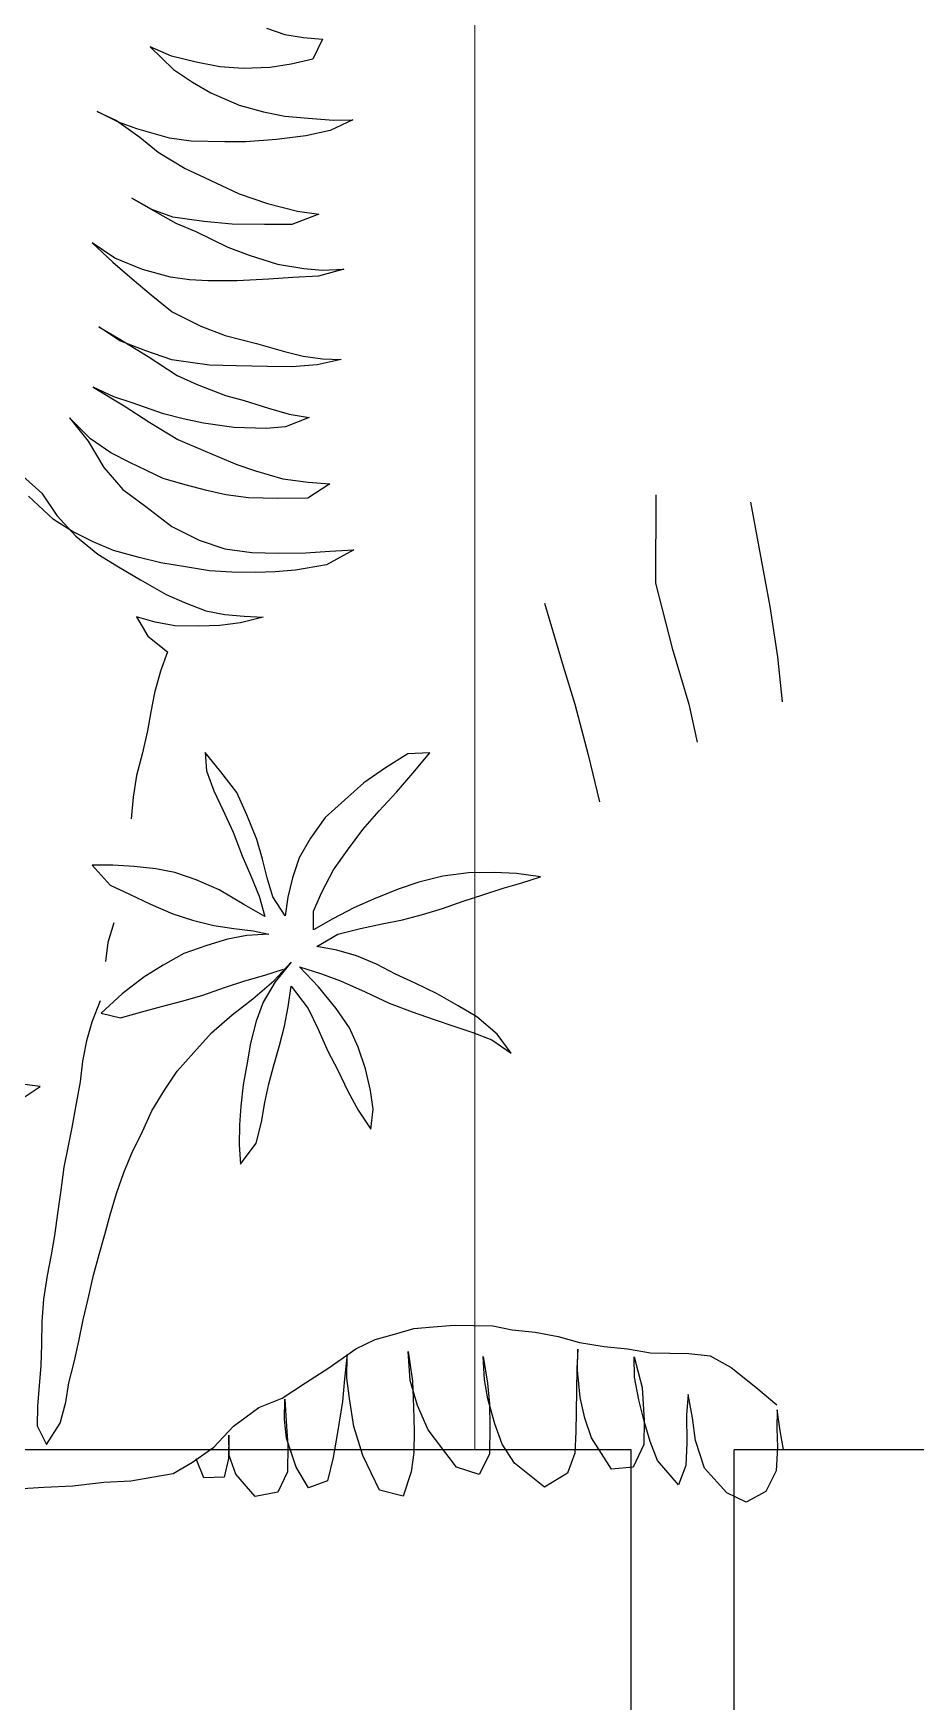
# Model space of a CAD drawing. Header units: metres. Extents: x -58 to 722, y -1100 to 345.
# Drawn here: x 28.6363 to 28.8504, y 109.6404 to 110.0452 of the extents above; entities that cross this region are included whole.
import ezdxf

# ---------------------------------------------------------------- set-up
doc = ezdxf.new("R2010")
doc.units = ezdxf.units.M
doc.header["$MEASUREMENT"] = 0
doc.layers.add('FSR_ARQ_005VEGETACION', color=64, linetype='Continuous')
doc.layers.add('FSR_ARQ_29PERFILES ACERO', color=143, linetype='Continuous')
doc.layers.add('FSR_ARQ_013VENTANAS', color=4, linetype='Continuous', lineweight=5)

# ---------------------------------------------------------------- blocks, each defined once
blk = doc.blocks.new('arbustos 01')
at = {"layer": 'FSR_ARQ_005VEGETACION', "color": 103}
for p, q in [((188.4656, -31.70071), (188.4606, -31.70245)), ((188.45559, -31.70324), (188.45045, -31.70367)), ((188.45045, -31.70367), (188.45304, -31.70913)), ((188.4606, -31.70245), (188.45559, -31.70324)), ((188.45304, -31.70913), (188.45891, -31.71048)), ((188.47817, -31.71118), (188.48449, -31.7099)), ((188.48449, -31.7099), (188.49116, -31.70825)), ((188.49698, -31.70578), (188.49061, -31.71185)), ((188.49116, -31.70825), (188.49698, -31.70578)), ((188.45891, -31.71048), (188.46455, -31.71136)), ((188.46455, -31.71136), (188.47184, -31.71162)), ((188.47184, -31.71162), (188.47817, -31.71118)), ((188.49061, -31.71185), (188.48552, -31.71526)), ((188.48054, -31.7182), (188.47293, -31.72153)), ((188.48552, -31.71526), (188.48054, -31.7182)), ((188.46638, -31.72329), (188.46066, -31.72445)), ((188.47293, -31.72153), (188.46638, -31.72329)), ((188.50551, -31.72611), (188.51121, -31.72316)), ((188.51121, -31.72316), (188.50598, -31.72562)), ((188.44752, -31.72558), (188.44226, -31.72541)), ((188.44226, -31.72541), (188.4484, -31.72832)), ((188.45433, -31.72501), (188.44752, -31.72558)), ((188.46066, -31.72445), (188.45433, -31.72501)), ((188.4917, -31.73036), (188.50051, -31.72785)), ((188.50598, -31.72562), (188.49971, -31.73013)), ((188.50051, -31.72785), (188.50551, -31.72611)), ((188.4484, -31.72832), (188.45499, -31.72978)), ((188.45499, -31.72978), (188.4629, -31.73075)), ((188.4629, -31.73075), (188.47115, -31.73136)), ((188.47115, -31.73136), (188.47677, -31.7314)), ((188.47677, -31.7314), (188.48585, -31.73116)), ((188.48585, -31.73116), (188.4917, -31.73036)), ((188.49971, -31.73013), (188.49474, -31.73414)), ((188.49474, -31.73414), (188.48751, -31.73855)), ((188.48751, -31.73855), (188.48074, -31.74175)), ((188.4729, -31.74544), (188.46528, -31.74805)), ((188.48074, -31.74175), (188.4729, -31.74544)), ((188.45718, -31.75008), (188.45145, -31.75087)), ((188.46528, -31.74805), (188.45718, -31.75008)), ((188.49496, -31.75052), (188.48998, -31.75334)), ((188.49079, -31.75165), (188.4965, -31.74966)), ((188.50184, -31.7466), (188.49496, -31.75052)), ((188.4965, -31.74966), (188.50184, -31.7466)), ((188.45145, -31.75087), (188.45878, -31.75364)), ((188.45878, -31.75364), (188.46608, -31.75366)), ((188.46608, -31.75366), (188.4748, -31.75354)), ((188.4748, -31.75354), (188.48244, -31.75284)), ((188.48244, -31.75284), (188.49079, -31.75165)), ((188.48998, -31.75334), (188.48463, -31.75556)), ((188.48463, -31.75556), (188.47596, -31.75974)), ((188.50648, -31.76279), (188.51253, -31.75865)), ((188.51253, -31.75865), (188.50698, -31.76386)), ((188.47025, -31.76197), (188.46263, -31.76435)), ((188.47596, -31.75974), (188.47025, -31.76197)), ((188.49899, -31.76577), (188.50648, -31.76279)), ((188.50698, -31.76386), (188.50178, -31.76836)), ((188.45046, -31.76595), (188.44472, -31.76567)), ((188.44472, -31.76567), (188.45156, -31.7676)), ((188.45548, -31.76552), (188.45046, -31.76595)), ((188.45156, -31.7676), (188.4585, -31.76799)), ((188.46263, -31.76435), (188.45548, -31.76552)), ((188.4585, -31.76799), (188.46496, -31.76838)), ((188.46496, -31.76838), (188.47345, -31.76886)), ((188.48134, -31.76887), (188.48636, -31.76857)), ((188.48636, -31.76857), (188.49149, -31.7679)), ((188.49149, -31.7679), (188.49899, -31.76577)), ((188.50178, -31.76836), (188.4967, -31.77261)), ((188.47345, -31.76886), (188.48134, -31.76887)), ((188.4967, -31.77261), (188.49102, -31.77723)), ((188.49102, -31.77723), (188.4833, -31.78104)), ((188.4833, -31.78104), (188.47676, -31.78364)), ((188.50511, -31.78505), (188.5108, -31.78126)), ((188.5108, -31.78126), (188.50558, -31.78432)), ((188.46831, -31.78579), (188.46068, -31.78792)), ((188.47676, -31.78364), (188.46831, -31.78579)), ((188.50558, -31.78432), (188.49752, -31.78922)), ((188.4981, -31.78777), (188.50511, -31.78505)), ((188.45043, -31.78985), (188.44541, -31.79004)), ((188.44541, -31.79004), (188.45189, -31.79151)), ((188.45568, -31.78919), (188.45043, -31.78985)), ((188.46068, -31.78792), (188.45568, -31.78919)), ((188.48094, -31.79159), (188.48607, -31.79092)), ((188.48607, -31.79092), (188.49108, -31.79014)), ((188.49752, -31.78922), (188.4897, -31.79434)), ((188.49108, -31.79014), (188.4981, -31.78777)), ((188.45189, -31.79151), (188.45871, -31.79201)), ((188.45871, -31.79201), (188.46528, -31.79192)), ((188.46528, -31.79192), (188.47377, -31.79181)), ((188.47377, -31.79181), (188.48094, -31.79159)), ((188.4897, -31.79434), (188.48423, -31.79681)), ((188.47662, -31.79978), (188.47162, -31.80116)), ((188.48423, -31.79681), (188.47662, -31.79978)), ((188.50175, -31.80171), (188.50675, -31.80009)), ((188.51234, -31.7975), (188.50392, -31.80252)), ((188.50675, -31.80009), (188.51234, -31.7975)), ((188.46507, -31.80316), (188.45948, -31.80479)), ((188.47162, -31.80116), (188.46507, -31.80316)), ((188.49331, -31.80469), (188.50175, -31.80171)), ((188.50392, -31.80252), (188.49704, -31.80703)), ((188.45948, -31.80479), (188.45411, -31.8057)), ((188.45411, -31.8057), (188.46048, -31.80825)), ((188.46048, -31.80825), (188.46563, -31.80866)), ((188.46563, -31.80866), (188.47435, -31.80842)), ((188.47435, -31.80842), (188.48258, -31.80723)), ((188.48258, -31.80723), (188.48807, -31.80608)), ((188.48807, -31.80608), (188.49331, -31.80469)), ((188.49704, -31.80703), (188.48946, -31.81168)), ((188.513, -31.81148), (188.51866, -31.80578)), ((188.51866, -31.80578), (188.51361, -31.81207)), ((188.48946, -31.81168), (188.48209, -31.81477)), ((188.50756, -31.81526), (188.513, -31.81148)), ((188.51361, -31.81207), (188.5094, -31.81918)), ((188.48209, -31.81477), (188.47353, -31.81835)), ((188.49342, -31.82214), (188.50245, -31.81784)), ((188.50245, -31.81784), (188.50756, -31.81526)), ((188.46115, -31.82222), (188.45435, -31.82315)), ((188.46853, -31.82009), (188.46115, -31.82222)), ((188.47353, -31.81835), (188.46853, -31.82009)), ((188.48747, -31.8239), (188.49342, -31.82214)), ((188.5094, -31.81918), (188.50434, -31.8251)), ((188.53131, -31.82151), (188.52611, -31.82612)), ((188.45435, -31.82315), (188.4485, -31.82359)), ((188.4485, -31.82359), (188.45441, -31.82746)), ((188.47042, -31.82736), (188.47651, -31.82656)), ((188.47651, -31.82656), (188.48163, -31.82541)), ((188.48163, -31.82541), (188.48747, -31.8239)), ((188.50434, -31.8251), (188.49807, -31.82973)), ((188.52611, -31.82612), (188.52213, -31.83215)), ((188.52298, -31.83322), (188.52971, -31.82691)), ((188.45441, -31.82746), (188.46254, -31.82758)), ((188.46254, -31.82758), (188.47042, -31.82736)), ((188.49807, -31.82973), (188.49109, -31.83509)), ((188.49109, -31.83509), (188.48373, -31.83877)), ((188.52213, -31.83215), (188.51695, -31.83772)), ((188.51788, -31.8364), (188.52298, -31.83322)), ((188.48373, -31.83877), (188.47683, -31.84114)), ((188.50684, -31.84157), (188.5123, -31.83922)), ((188.51695, -31.83772), (188.51103, -31.84259)), ((188.5123, -31.83922), (188.51788, -31.8364)), ((188.4485, -31.84176), (188.44204, -31.84137)), ((188.44204, -31.84137), (188.44939, -31.84545)), ((188.45496, -31.84215), (188.4485, -31.84176)), ((188.46238, -31.84229), (188.45496, -31.84215)), ((188.46955, -31.84207), (188.46238, -31.84229)), ((188.47683, -31.84114), (188.46955, -31.84207)), ((188.48741, -31.84601), (188.49409, -31.84485)), ((188.49409, -31.84485), (188.49993, -31.84345)), ((188.49993, -31.84345), (188.50684, -31.84157)), ((188.51103, -31.84259), (188.50546, -31.84601)), ((188.44939, -31.84545), (188.45778, -31.8469)), ((188.45778, -31.8469), (188.46328, -31.8473)), ((188.46328, -31.8473), (188.46843, -31.84747)), ((188.46843, -31.84747), (188.47488, -31.84738)), ((188.47488, -31.84738), (188.48097, -31.84706)), ((188.48097, -31.84706), (188.48741, -31.84601))]:
    blk.add_line(p, q, dxfattribs=at)
at = {"layer": 'FSR_ARQ_005VEGETACION', "color": 104}
for p, q in [((188.36064, -31.82655), (188.36066, -31.85034)), ((188.33511, -31.82851), (188.3299, -31.85665)), ((188.49953, -31.84944), (188.49265, -31.85347)), ((188.50546, -31.84601), (188.49953, -31.84944)), ((188.36066, -31.85034), (188.35621, -31.86787)), ((188.49265, -31.85347), (188.48766, -31.85557)), ((188.3299, -31.85665), (188.32778, -31.87025)), ((188.39058, -31.85579), (188.38562, -31.87276)), ((188.48195, -31.8578), (188.47683, -31.85883)), ((188.48766, -31.85557), (188.48195, -31.8578)), ((188.47157, -31.85926), (188.46644, -31.85957)), ((188.46644, -31.85957), (188.47255, -31.86104)), ((188.47683, -31.85883), (188.47157, -31.85926)), ((188.47255, -31.86104), (188.47818, -31.8618)), ((188.47818, -31.8618), (188.48392, -31.86196)), ((188.48392, -31.86196), (188.49026, -31.86187)), ((188.49026, -31.86187), (188.49562, -31.86085)), ((188.49562, -31.86085), (188.50063, -31.85946)), ((188.50063, -31.85946), (188.49759, -31.86464)), ((188.49759, -31.86464), (188.49227, -31.8689)), ((188.32778, -31.87025), (188.32659, -31.88238)), ((188.35621, -31.86787), (188.3517, -31.88299)), ((188.49227, -31.8689), (188.49413, -31.87406)), ((188.38562, -31.87276), (188.38246, -31.883)), ((188.49413, -31.87406), (188.49576, -31.8799)), ((188.49576, -31.8799), (188.49679, -31.88503)), ((188.3517, -31.88299), (188.3495, -31.8932)), ((188.38246, -31.883), (188.37889, -31.89664)), ((188.49679, -31.88503), (188.49769, -31.89015)), ((188.49769, -31.89015), (188.4991, -31.89647)), ((188.37889, -31.89664), (188.37578, -31.9093)), ((188.42612, -31.90158), (188.42158, -31.89613)), ((188.42158, -31.89613), (188.42748, -31.89642)), ((188.42748, -31.89642), (188.43348, -31.90018)), ((188.47787, -31.90125), (188.48214, -31.89599)), ((188.48214, -31.89599), (188.48177, -31.90101)), ((188.4991, -31.89647), (188.50061, -31.90219)), ((188.43053, -31.90673), (188.42612, -31.90158)), ((188.43348, -31.90018), (188.4393, -31.90419)), ((188.47361, -31.90682), (188.47787, -31.90125)), ((188.48177, -31.90101), (188.47974, -31.90637)), ((188.50061, -31.90219), (188.50152, -31.90803)), ((188.43518, -31.91175), (188.43053, -31.90673)), ((188.4393, -31.90419), (188.44457, -31.90889)), ((188.47084, -31.91287), (188.47361, -31.90682)), ((188.47974, -31.90637), (188.47733, -31.91148)), ((188.50152, -31.90803), (188.50208, -31.91388)), ((188.43959, -31.91683), (188.43518, -31.91175)), ((188.44457, -31.90889), (188.44977, -31.91353)), ((188.47733, -31.91148), (188.47456, -31.91753)), ((188.4437, -31.92235), (188.43959, -31.91683)), ((188.44977, -31.91353), (188.45375, -31.91912)), ((188.46814, -31.91948), (188.47084, -31.91287)), ((188.45375, -31.91912), (188.45674, -31.92447)), ((188.46666, -31.92477), (188.46814, -31.91948)), ((188.47456, -31.91753), (188.47217, -31.92389)), ((188.44749, -31.92763), (188.4437, -31.92235)), ((188.45674, -31.92447), (188.45855, -31.92984)), ((188.46537, -31.92981), (188.46666, -31.92477)), ((188.47217, -31.92389), (188.46982, -31.92931)), ((188.39167, -31.92957), (188.39816, -31.92861)), ((188.39671, -31.93117), (188.39167, -31.92957)), ((188.39816, -31.92861), (188.40423, -31.92841)), ((188.40423, -31.92841), (188.41112, -31.9285)), ((188.41112, -31.9285), (188.41807, -31.92939)), ((188.41807, -31.92939), (188.42448, -31.93098)), ((188.45061, -31.93366), (188.44749, -31.92763)), ((188.45855, -31.92984), (188.45986, -31.93503)), ((188.46389, -31.93491), (188.46537, -31.92981)), ((188.46982, -31.92931), (188.46754, -31.9348)), ((188.47836, -31.93304), (188.48453, -31.93035)), ((188.48453, -31.93035), (188.49026, -31.92835)), ((188.49026, -31.92835), (188.49539, -31.92742)), ((188.49539, -31.92742), (188.50121, -31.92672)), ((188.50121, -31.92672), (188.50703, -31.92639)), ((188.50703, -31.92639), (188.51255, -31.92638)), ((188.51255, -31.92638), (188.50773, -31.93183)), ((188.40175, -31.93265), (188.39671, -31.93117)), ((188.40729, -31.93444), (188.40175, -31.93265)), ((188.41252, -31.9361), (188.40729, -31.93444)), ((188.42448, -31.93098), (188.43008, -31.93289)), ((188.43008, -31.93289), (188.43675, -31.93553)), ((188.45291, -31.93884), (188.45061, -31.93366)), ((188.45986, -31.93503), (188.46055, -31.94004)), ((188.46055, -31.94004), (188.46389, -31.93491)), ((188.46754, -31.9348), (188.466, -31.94027)), ((188.47172, -31.93697), (188.47836, -31.93304)), ((188.50255, -31.9342), (188.49682, -31.93694)), ((188.50773, -31.93183), (188.50255, -31.9342)), ((188.41813, -31.93807), (188.41252, -31.9361)), ((188.42348, -31.93973), (188.41813, -31.93807)), ((188.43675, -31.93553), (188.44199, -31.93793)), ((188.44199, -31.93793), (188.44773, -31.94083)), ((188.45291, -31.94386), (188.45291, -31.93884)), ((188.466, -31.94027), (188.47172, -31.93697)), ((188.49079, -31.9395), (188.48548, -31.94125)), ((188.49682, -31.93694), (188.49079, -31.9395)), ((188.42895, -31.94115), (188.42348, -31.93973)), ((188.43436, -31.94225), (188.42895, -31.94115)), ((188.4402, -31.94347), (188.43436, -31.94225)), ((188.4463, -31.945), (188.4402, -31.94347)), ((188.44773, -31.94083), (188.45291, -31.94386)), ((188.47435, -31.94351), (188.46916, -31.94413)), ((188.47973, -31.94269), (188.47435, -31.94351)), ((188.48548, -31.94125), (188.47973, -31.94269)), ((188.50672, -31.94198), (188.50835, -31.94722)), ((188.45198, -31.94833), (188.4463, -31.945)), ((188.4466, -31.94928), (188.45198, -31.94833)), ((188.46916, -31.94413), (188.46495, -31.945)), ((188.46495, -31.945), (188.47091, -31.94535)), ((188.47091, -31.94535), (188.47613, -31.94633)), ((188.47613, -31.94633), (188.48167, -31.94806)), ((188.48167, -31.94806), (188.48789, -31.9502)), ((188.50835, -31.94722), (188.50901, -31.95235)), ((188.43593, -31.95314), (188.44129, -31.95083)), ((188.44129, -31.95083), (188.4466, -31.94928)), ((188.46357, -31.9576), (188.45892, -31.95258)), ((188.45892, -31.95258), (188.46327, -31.95785)), ((188.48789, -31.9502), (188.49345, -31.95335)), ((188.42546, -31.95818), (188.43082, -31.95575)), ((188.43082, -31.95575), (188.43593, -31.95314)), ((188.45078, -31.95566), (188.4456, -31.95759)), ((188.45664, -31.95379), (188.45078, -31.95566)), ((188.45151, -31.95919), (188.45664, -31.95379)), ((188.46603, -31.95608), (188.46099, -31.95447)), ((188.47138, -31.95762), (188.46603, -31.95608)), ((188.49345, -31.95335), (188.49864, -31.95663)), ((188.49864, -31.95663), (188.50453, -31.96113)), ((188.4139, -31.96435), (188.41955, -31.96111)), ((188.41955, -31.96111), (188.42546, -31.95818)), ((188.43895, -31.9606), (188.43248, -31.9636)), ((188.4456, -31.95759), (188.43895, -31.9606)), ((188.44676, -31.96508), (188.45151, -31.95919)), ((188.45888, -31.95903), (188.45432, -31.96504)), ((188.4597, -31.96459), (188.45888, -31.95903)), ((188.46327, -31.95785), (188.46644, -31.96332)), ((188.46928, -31.96248), (188.46357, -31.9576)), ((188.47661, -31.95934), (188.47138, -31.95762)), ((188.48303, -31.96155), (188.47661, -31.95934)), ((188.48844, -31.96309), (188.48303, -31.96155)), ((188.50453, -31.96113), (188.51018, -31.96632)), ((188.40885, -31.96733), (188.4139, -31.96435)), ((188.42631, -31.96591), (188.42039, -31.96804)), ((188.43248, -31.9636), (188.42631, -31.96591)), ((188.44317, -31.97027), (188.44676, -31.96508)), ((188.45432, -31.96504), (188.45172, -31.97046)), ((188.4607, -31.96978), (188.4597, -31.96459)), ((188.46644, -31.96332), (188.46837, -31.96844)), ((188.47479, -31.96674), (188.46928, -31.96248)), ((188.49385, -31.9645), (188.48844, -31.96309)), ((188.4992, -31.96598), (188.49385, -31.9645)), ((188.50493, -31.96757), (188.4992, -31.96598)), ((188.51018, -31.96632), (188.50493, -31.96757)), ((188.5104, -31.96302), (188.51263, -31.96873)), ((188.4034, -31.97193), (188.40885, -31.96733)), ((188.41509, -31.96978), (188.4099, -31.97153)), ((188.42039, -31.96804), (188.41509, -31.96978)), ((188.44082, -31.97551), (188.44317, -31.97027)), ((188.45172, -31.97046), (188.44908, -31.97657)), ((188.46208, -31.97503), (188.4607, -31.96978)), ((188.46837, -31.96844), (188.46988, -31.97437)), ((188.48038, -31.97163), (188.47479, -31.96674)), ((188.51263, -31.96873), (188.51413, -31.97373)), ((188.39963, -31.97712), (188.4034, -31.97193)), ((188.40485, -31.97346), (188.39963, -31.97712)), ((188.4099, -31.97153), (188.40485, -31.97346)), ((188.43892, -31.9813), (188.44082, -31.97551)), ((188.46351, -31.9801), (188.46208, -31.97503)), ((188.46988, -31.97437), (188.47082, -31.97969)), ((188.48516, -31.97689), (188.48038, -31.97163)), ((188.51413, -31.97373), (188.51516, -31.97921)), ((188.44908, -31.97657), (188.44636, -31.98169)), ((188.47082, -31.97969), (188.47189, -31.98562)), ((188.48969, -31.98197), (188.48516, -31.97689)), ((188.51516, -31.97921), (188.51584, -31.98482)), ((188.43757, -31.98714), (188.43892, -31.9813)), ((188.44636, -31.98169), (188.44365, -31.98737)), ((188.46494, -31.98535), (188.46351, -31.9801)), ((188.49304, -31.98707), (188.48969, -31.98197)), ((188.43683, -31.99217), (188.43757, -31.98714)), ((188.44365, -31.98737), (188.44087, -31.99243)), ((188.46606, -31.99035), (188.46494, -31.98535)), ((188.47189, -31.98562), (188.47252, -31.99138)), ((188.49653, -31.9926), (188.49304, -31.98707)), ((188.51584, -31.98482), (188.51687, -31.99067)), ((188.52662, -31.98612), (188.53281, -31.98529)), ((188.53175, -31.98952), (188.52662, -31.98612)), ((188.4374, -31.99762), (188.43683, -31.99217)), ((188.44087, -31.99243), (188.4374, -31.99762)), ((188.46694, -31.99573), (188.46606, -31.99035)), ((188.47252, -31.99138), (188.47284, -31.9964)), ((188.49902, -31.99821), (188.49653, -31.9926)), ((188.51687, -31.99067), (188.51803, -31.9971)), ((188.46832, -32.00135), (188.46694, -31.99573)), ((188.47284, -31.9964), (188.47298, -32.00185)), ((188.51803, -31.9971), (188.51906, -32.00211)), ((188.47261, -32.007), (188.46832, -32.00135)), ((188.47298, -32.00185), (188.47261, -32.007)), ((188.50189, -32.00406), (188.49902, -31.99821)), ((188.51906, -32.00211), (188.52021, -32.00783)), ((188.50407, -32.00924), (188.50189, -32.00406)), ((188.506, -32.01497), (188.50407, -32.00924)), ((188.52021, -32.00783), (188.52101, -32.01404)), ((188.50769, -32.02071), (188.506, -32.01497)), ((188.52101, -32.01404), (188.52181, -32.01965)), ((188.52181, -32.01965), (188.52273, -32.02621)), ((188.50919, -32.02602), (188.50769, -32.02071)), ((188.51069, -32.03133), (188.50919, -32.02602)), ((188.52273, -32.02621), (188.52364, -32.03146)), ((188.51219, -32.03695), (188.51069, -32.03133)), ((188.52364, -32.03146), (188.52467, -32.03706)), ((188.51364, -32.04332), (188.51219, -32.03695)), ((188.52467, -32.03706), (188.52572, -32.04338)), ((188.51496, -32.049), (188.51364, -32.04332)), ((188.52572, -32.04338), (188.52616, -32.04947)), ((188.39936, -32.05171), (188.39313, -32.05232)), ((188.40453, -32.05061), (188.39936, -32.05171)), ((188.40972, -32.05054), (188.40453, -32.05061)), ((188.41491, -32.05046), (188.40972, -32.05054)), ((188.42063, -32.05091), (188.41491, -32.05046)), ((188.42583, -32.05135), (188.42063, -32.05091)), ((188.43104, -32.05284), (188.42583, -32.05135)), ((188.51615, -32.05475), (188.51496, -32.049)), ((188.52616, -32.04947), (188.52624, -32.05557)), ((188.3745, -32.0562), (188.36828, -32.05681)), ((188.38123, -32.05507), (188.3745, -32.0562)), ((188.38692, -32.05344), (188.38123, -32.05507)), ((188.39313, -32.05232), (188.38692, -32.05344)), ((188.43625, -32.05433), (188.43104, -32.05284)), ((188.44147, -32.05685), (188.43625, -32.05433)), ((188.51747, -32.06037), (188.51615, -32.05475)), ((188.52624, -32.05557), (188.52644, -32.06142)), ((188.34598, -32.05867), (188.34031, -32.06186)), ((188.35168, -32.05807), (188.34598, -32.05867)), ((188.35687, -32.058), (188.35168, -32.05807)), ((188.36206, -32.05793), (188.35687, -32.058)), ((188.36828, -32.05681), (188.36206, -32.05793)), ((188.36649, -32.05899), (188.36429, -32.06724)), ((188.36636, -32.06447), (188.36649, -32.05899)), ((188.38172, -32.06258), (188.38164, -32.05689)), ((188.38164, -32.05689), (188.38193, -32.06215)), ((188.40718, -32.05886), (188.40601, -32.06604)), ((188.40684, -32.06519), (188.40718, -32.05886)), ((188.4274, -32.05753), (188.42624, -32.06556)), ((188.42687, -32.06534), (188.4274, -32.05753)), ((188.44881, -32.06194), (188.44147, -32.05685)), ((188.44394, -32.06468), (188.44385, -32.05836)), ((188.44385, -32.05836), (188.44457, -32.06489)), ((188.51884, -32.06599), (188.51747, -32.06037)), ((188.34031, -32.06186), (188.33364, -32.06714)), ((188.36518, -32.0706), (188.36636, -32.06447)), ((188.38098, -32.06997), (188.38172, -32.06258)), ((188.38193, -32.06215), (188.38201, -32.06805)), ((188.40586, -32.07026), (188.40684, -32.06519)), ((188.42486, -32.07211), (188.42687, -32.06534)), ((188.44317, -32.07018), (188.44394, -32.06468)), ((188.44457, -32.06489), (188.44508, -32.07099)), ((188.4551, -32.06601), (188.44881, -32.06194)), ((188.52644, -32.06142), (188.52687, -32.06668)), ((188.33364, -32.06714), (188.32799, -32.07189)), ((188.3507, -32.07544), (188.35188, -32.0691)), ((188.35188, -32.0691), (188.35237, -32.07457)), ((188.36429, -32.06724), (188.36378, -32.0761)), ((188.37979, -32.07546), (188.38098, -32.06997)), ((188.38201, -32.06805), (188.38208, -32.07375)), ((188.40601, -32.06604), (188.40546, -32.07174)), ((188.42624, -32.06556), (188.42592, -32.07252)), ((188.46138, -32.07008), (188.4551, -32.06601)), ((188.51966, -32.07119), (188.51884, -32.06599)), ((188.52687, -32.06668), (188.5273, -32.07229)), ((188.32713, -32.07892), (188.3279, -32.07322)), ((188.3279, -32.07322), (188.32797, -32.07827)), ((188.36378, -32.07631), (188.36518, -32.0706)), ((188.38208, -32.07375), (188.38216, -32.07923)), ((188.40405, -32.07703), (188.40586, -32.07026)), ((188.40546, -32.07174), (188.40533, -32.07765)), ((188.42199, -32.07868), (188.42486, -32.07211)), ((188.42592, -32.07252), (188.42579, -32.07905)), ((188.44201, -32.07778), (188.44317, -32.07018)), ((188.44508, -32.07099), (188.44646, -32.07941)), ((188.46067, -32.07036), (188.46014, -32.07774)), ((188.46074, -32.07584), (188.46067, -32.07036)), ((188.46764, -32.07259), (188.46138, -32.07008)), ((188.47446, -32.07769), (188.46764, -32.07259)), ((188.52116, -32.07687), (188.51966, -32.07119)), ((188.5273, -32.07229), (188.52737, -32.07755)), ((188.32615, -32.08399), (188.32713, -32.07892)), ((188.32797, -32.07827), (188.32783, -32.08334)), ((188.34994, -32.08156), (188.3507, -32.07544)), ((188.35237, -32.07457), (188.35226, -32.08216)), ((188.36217, -32.08182), (188.36378, -32.07631)), ((188.36378, -32.0761), (188.36386, -32.08264)), ((188.37796, -32.08076), (188.37979, -32.07546)), ((188.40202, -32.08254), (188.40405, -32.07703)), ((188.40533, -32.07765), (188.40543, -32.08523)), ((188.41433, -32.0887), (188.42199, -32.07868)), ((188.43958, -32.08561), (188.44201, -32.07778)), ((188.46014, -32.07774), (188.45978, -32.08281)), ((188.46018, -32.08091), (188.46074, -32.07584)), ((188.47973, -32.08333), (188.47446, -32.07769)), ((188.52493, -32.0826), (188.52116, -32.07687)), ((188.52737, -32.07755), (188.52493, -32.0826)), ((188.32783, -32.08334), (188.32812, -32.08966)), ((188.34751, -32.08897), (188.34994, -32.08156)), ((188.35226, -32.08216), (188.35256, -32.08827)), ((188.36013, -32.0869), (188.36217, -32.08182)), ((188.36386, -32.08264), (188.36669, -32.08871)), ((188.3726, -32.08926), (188.37796, -32.08076)), ((188.38216, -32.07923), (188.38245, -32.08491)), ((188.39872, -32.08764), (188.40202, -32.08254)), ((188.42579, -32.07905), (188.42587, -32.08475)), ((188.44646, -32.07941), (188.4476, -32.08614)), ((188.45755, -32.08874), (188.46018, -32.08091)), ((188.45978, -32.08281), (188.45988, -32.08998)), ((188.47563, -32.08555), (188.47577, -32.08006)), ((188.47577, -32.08006), (188.47585, -32.08639)), ((188.4855, -32.0874), (188.47973, -32.08333)), ((188.35453, -32.09351), (188.36013, -32.0869)), ((188.38245, -32.08491), (188.38442, -32.09037)), ((188.39058, -32.09408), (188.39872, -32.08764)), ((188.40543, -32.08523), (188.40824, -32.09068)), ((188.42587, -32.08475), (188.42657, -32.09001)), ((188.43507, -32.09495), (188.43958, -32.08561)), ((188.4476, -32.08614), (188.44916, -32.09244)), ((188.4738, -32.09063), (188.47563, -32.08555)), ((188.47585, -32.08639), (188.47698, -32.09143)), ((188.48246, -32.09157), (188.4845, -32.08648)), ((188.49073, -32.09045), (188.4855, -32.0874)), ((188.32812, -32.08966), (188.33094, -32.09531)), ((188.34148, -32.09559), (188.34751, -32.08897)), ((188.35256, -32.08827), (188.35453, -32.09351)), ((188.36669, -32.08871), (188.3726, -32.08926)), ((188.38442, -32.09037), (188.39058, -32.09408)), ((188.40824, -32.09068), (188.41433, -32.0887)), ((188.42657, -32.09001), (188.42877, -32.09651)), ((188.44916, -32.09244), (188.45425, -32.09427)), ((188.45425, -32.09427), (188.45755, -32.08874)), ((188.45988, -32.08998), (188.46249, -32.09542)), ((188.46861, -32.0966), (188.4738, -32.09063)), ((188.47698, -32.09143), (188.48246, -32.09157)), ((188.49645, -32.09141), (188.49073, -32.09045)), ((188.50218, -32.09237), (188.49645, -32.09141)), ((188.50945, -32.09279), (188.50218, -32.09237)), ((188.33094, -32.09531), (188.33625, -32.09819)), ((188.33625, -32.09819), (188.34148, -32.09559)), ((188.42877, -32.09651), (188.43507, -32.09495)), ((188.46249, -32.09542), (188.46861, -32.0966)), ((188.51777, -32.09371), (188.50945, -32.09279)), ((188.52556, -32.09413), (188.51777, -32.09371)), ((188.53283, -32.09455), (188.52556, -32.09413))]:
    blk.add_line(p, q, dxfattribs=at)

msp = doc.modelspace()

# ---------------------------------------------------------------- linework, layer by layer
at = {"layer": 'FSR_ARQ_013VENTANAS', "ltscale": 0.01}
msp.add_line((28.74346, 109.70149), (28.74346, 111.65149), dxfattribs=at)
at = {"layer": 'FSR_ARQ_29PERFILES ACERO', "ltscale": 0.01}
for p, q in [((28.78135, 109.70149), (27.58135, 109.70149)), ((28.78135, 109.00149), (28.78135, 109.70149)), ((28.80635, 109.00149), (28.80635, 109.70149)), ((30.00635, 109.70149), (28.80635, 109.70149))]:
    msp.add_line(p, q, dxfattribs=at)

# ---------------------------------------------------------------- block references
at = {"layer": 'FSR_ARQ_005VEGETACION', "xscale": -0.9, "yscale": 0.9, "zscale": 0.9}
msp.add_blockref('arbustos 01', (198.31192, 138.57711), dxfattribs=at)

doc.saveas('drawing.dxf')
